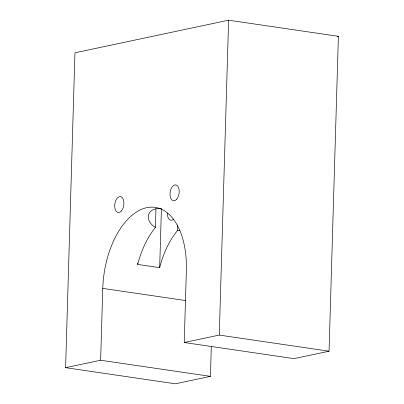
<?xml version="1.0" encoding="UTF-8"?>
<svg xmlns="http://www.w3.org/2000/svg" width="404" height="404" viewBox="0 0 404 404"><rect width="100%" height="100%" fill="white"/><g stroke="black" fill="none" stroke-linecap="round" stroke-linejoin="round"><path stroke-width="0.61" d="M65.605 367.675L74.947 52.798L228.613 20.2L338.395 36.325L329.053 351.202L294.016 358.636L184.234 342.516L186.365 270.66A72.927 40.92 -81.6 0 0 146.703 207.676A72.927 40.92 -81.6 0 0 102.773 288.395L100.636 360.247L65.605 367.675L175.387 383.8L210.423 376.366L211.302 346.743M177.538 224.967L177.366 230.628C168.715 241.41 163.07 254.333 159.671 267.67L137.713 264.443L137.754 263.186M137.713 264.443C141.112 251.111 146.758 238.183 155.414 227.401L155.969 208.535M159.671 267.67L161.408 209.126M184.234 342.516L219.266 335.083L228.613 20.2M179.79 230.103L177.366 230.628M337.163 36.582L338.395 36.325M161.651 208.787C147.137 206.671 143.521 220.392 155.414 227.401M102.773 288.395L185.734 300.576M219.266 335.083L329.053 351.202M100.636 360.247L210.423 376.366M173.675 219.13A8.045 4.515 -81.6 0 1 167.392 213.277M121.407 210.933A8.045 4.515 -81.6 0 0 121.816 197.208A8.045 4.515 -81.6 0 0 114.696 205.54A8.045 4.515 -81.6 0 0 121.407 210.933M176.73 199.202A8.045 4.515 -81.6 0 0 177.134 185.476A8.045 4.515 -81.6 0 0 170.018 193.804A8.045 4.515 -81.6 0 0 176.73 199.202"/></g></svg>
